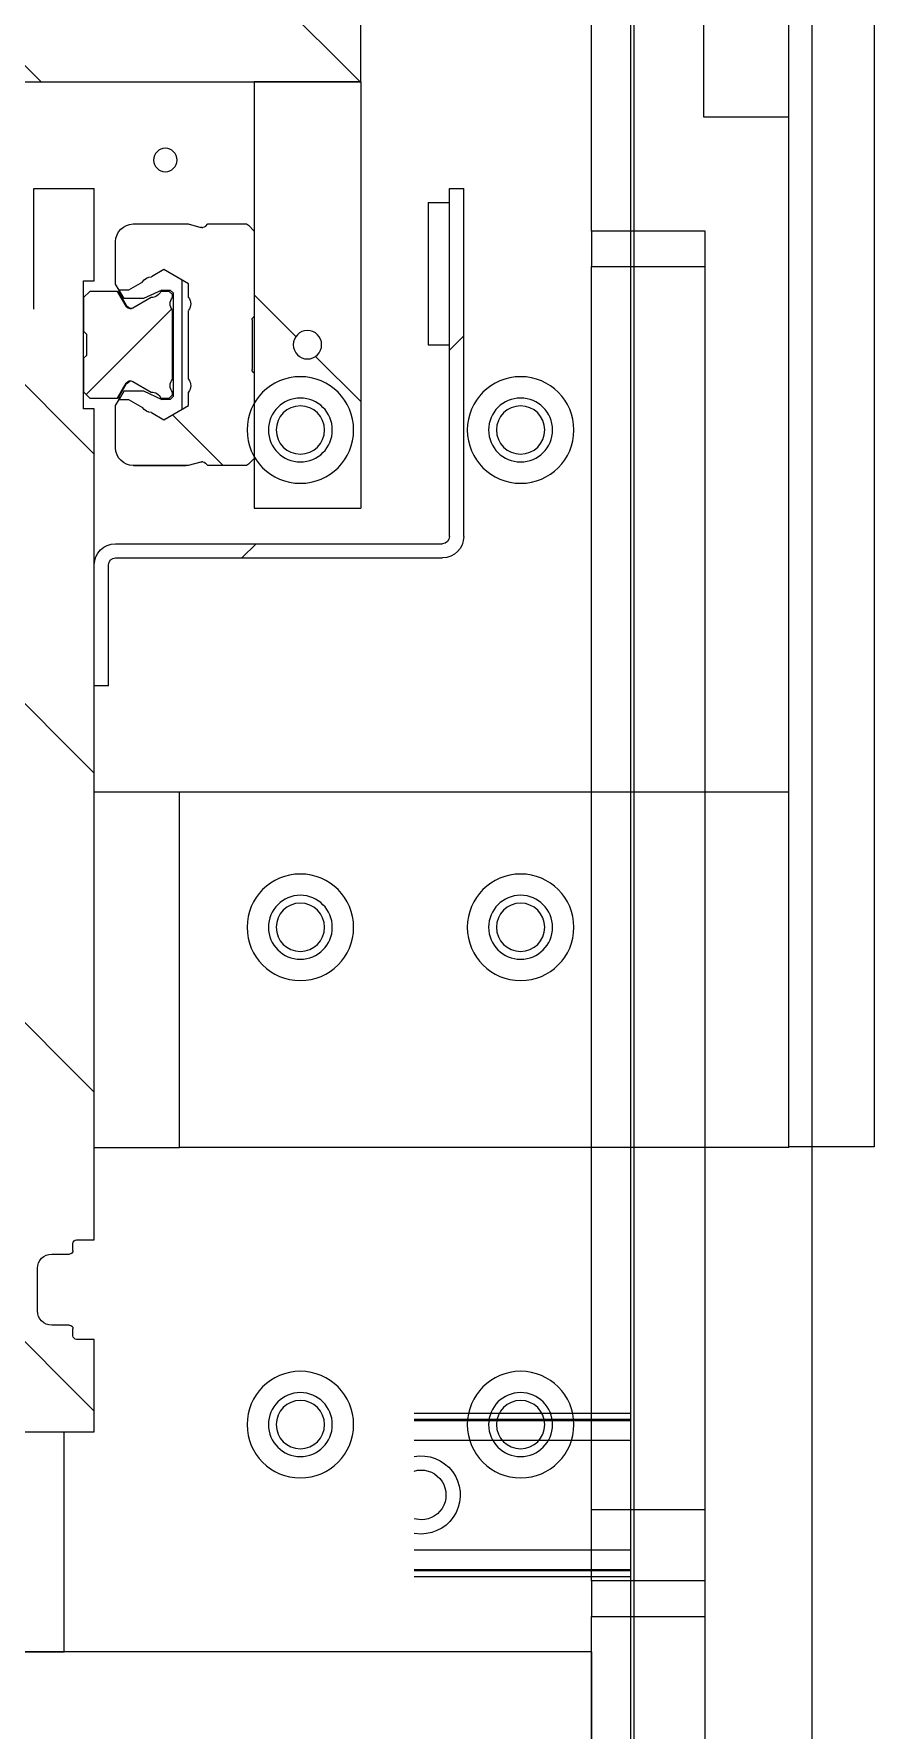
# Model space of a CAD drawing. Extents: x 500 to 100500, y -14500 to 21140.
# Drawn here: x 14139.2 to 14257.5, y -6745 to -6506.3 of the extents above; entities that cross this region are included whole.
import ezdxf

# ---------------------------------------------------------------- set-up
doc = ezdxf.new("R2010")
doc.units = 0
doc.linetypes.add('SLD-Solid', pattern=[0])
doc.layers.get('0').update_dxf_attribs({"linetype": 'CONTINUOUS'})
doc.layers.add('D', color=7, linetype='CONTINUOUS')
doc.layers.add('M06SMMF-001B', color=7, linetype='CONTINUOUS')
doc.layers.add('MODEL', color=7, linetype='SLD-Solid', lineweight=15)
pattern_1 = [(45, (62226.025, 1917.564), (-22.45064, 22.45064), [])]
pattern_2 = [(135, (-1040.06, -1164.264), (-22.45064, -22.45064), [])]

# ---------------------------------------------------------------- blocks, each defined once
blk = doc.blocks.new('KA$C91237a23')
at = {"layer": 'MODEL', "color": 4}
for p, q in [((10, -131.4), (10, 982.6)), ((10.5, -131.4), (10.5, 982.6)), ((16, 202.6), (16, 264.6)), ((16, 202.6), (16, 264.6)), ((0, 202.6), (16, 202.6)), ((0, 197.6), (0, 202.6)), ((0, 202.6), (16, 202.6)), ((0, 197.6), (0, 202.6)), ((16, 202.6), (16, 197.6)), ((16, 202.6), (16, 197.6)), ((0, 22.6), (0, 197.6)), ((16, 197.6), (0, 197.6)), ((0, 22.6), (0, 197.6)), ((16, 197.6), (0, 197.6)), ((16, 22.6), (16, 197.6)), ((16, 22.6), (16, 197.6)), ((41, 36.2), (10.5, 36.2)), ((41, 35.35), (10.5, 35.35)), ((41, 35.19), (10.5, 35.19)), ((41, 32.42), (10.5, 32.42)), ((0, 22.6), (16, 22.6)), ((0, 12.6), (0, 22.6)), ((0, 22.6), (16, 22.6)), ((0, 12.6), (0, 22.6)), ((16, 12.6), (16, 22.6)), ((16, 12.6), (16, 22.6)), ((40, 21.2), (41, 21.35)), ((40, 19.2), (41, 19.29)), ((41, 16.98), (10.5, 16.98)), ((0, 12.6), (16, 12.6)), ((0, 7.6), (0, 12.6)), ((0, 12.6), (16, 12.6)), ((0, 7.6), (0, 12.6)), ((41, 14.21), (10.5, 14.21)), ((41, 14.05), (10.5, 14.05)), ((41, 13.2), (10.5, 13.2)), ((16, 12.6), (16, 7.6)), ((16, 12.6), (16, 7.6)), ((16, 7.6), (0, 7.6)), ((0, -17.4), (0, 7.6)), ((16, 7.6), (0, 7.6)), ((0, -17.4), (0, 7.6)), ((16, -17.4), (16, 7.6)), ((16, -17.4), (16, 7.6)), ((16, 2.6), (236, 2.6)), ((16, 2.6), (16, -17.4)), ((16, 2.6), (236, 2.6)), ((16, 2.6), (16, -17.4))]:
    blk.add_line(p, q, dxfattribs=at)
for centre, radius in [((76, 212.6), 1.65), ((76, 212.6), 1.65), ((26, 174.6), 7.5), ((26, 174.6), 7.5), ((57, 174.6), 7.5), ((57, 174.6), 7.5), ((26, 174.6), 4.5), ((26, 174.6), 4.5), ((57, 174.6), 4.5), ((57, 174.6), 4.5), ((26, 174.6), 3.4), ((26, 174.6), 3.4), ((57, 174.6), 3.4), ((57, 174.6), 3.4), ((26, 104.6), 7.5), ((26, 104.6), 7.5), ((57, 104.6), 7.5), ((57, 104.6), 7.5), ((26, 104.6), 4.5), ((26, 104.6), 4.5), ((26, 104.6), 3.4), ((26, 104.6), 3.4), ((57, 104.6), 4.5), ((57, 104.6), 4.5), ((57, 104.6), 3.4), ((57, 104.6), 3.4), ((26, 34.6), 7.5), ((26, 34.6), 7.5), ((57, 34.6), 7.5), ((57, 34.6), 7.5), ((26, 34.6), 4.5), ((26, 34.6), 4.5), ((57, 34.6), 4.5), ((57, 34.6), 4.5), ((26, 34.6), 3.4), ((26, 34.6), 3.4), ((57, 34.6), 3.4), ((57, 34.6), 3.4)]:
    blk.add_circle(centre, radius, dxfattribs=at)
for radius, start in [(5.5, 79.5243), (3.5, 73.3985)]:
    blk.add_arc((40, 24.7), radius, start, 270, dxfattribs=at)
blk = doc.blocks.new('KA$Cfd49dd59')
at = {"linetype": 'Continuous', "lineweight": 18}
h = blk.add_hatch(dxfattribs=at)
h.set_pattern_fill('ANSI31', color=6, scale=10, style=0)
h.set_pattern_definition(pattern_1)
h.paths.add_polyline_path([(257.75, 232), (257.75, 247), (72.25, 247), (72.25, 232)], flags=0)
h = blk.add_hatch(dxfattribs=at)
h.set_pattern_fill('ANSI31', color=6, scale=10, style=0)
h.set_pattern_definition(pattern_1)
h.paths.add_polyline_path([(87.25, 232), (72.25, 232), (72.25, 172), (87.25, 172)], flags=0)
edge = h.paths.add_edge_path(flags=0)
edge.add_arc((79.75, 195), 2, 0, 360)
h = blk.add_hatch(dxfattribs=at)
h.set_pattern_fill('ANSI31', color=6, scale=10, style=0)
h.set_pattern_definition(pattern_1)
edge = h.paths.add_edge_path(flags=0)
edge.add_line((218.25, 165), (217.25, 165))
edge.add_line((217.25, 165), (217.25, 182))
edge.add_line((217.25, 182), (218.25, 182))
edge.add_line((218.25, 182), (218.25, 192))
edge.add_line((218.25, 192), (129.25, 192))
edge.add_line((129.25, 192), (129.25, 198))
edge.add_line((129.25, 198), (119.75, 198))
edge.add_line((119.75, 198), (119.75, 200))
edge.add_line((119.75, 200), (118.25, 200))
edge.add_line((118.25, 200), (118.25, 217))
edge.add_line((118.25, 217), (109.75, 217))
edge.add_line((109.75, 217), (109.75, 204))
edge.add_line((109.75, 204), (111.25, 204))
edge.add_line((111.25, 204), (111.25, 186))
edge.add_line((111.25, 186), (109.75, 186))
edge.add_line((109.75, 186), (109.75, 69))
edge.add_line((109.75, 69), (112.25, 69))
edge.add_arc((112.25, 68.5), 0.5, 0, 90, ccw=False)
edge.add_line((112.75, 68.5), (112.75, 67.5))
edge.add_arc((113.25, 67.5), 0.5, 180, 270)
edge.add_line((113.25, 67), (115.75, 67))
edge.add_arc((115.75, 65), 2, 0, 90, ccw=False)
edge.add_line((117.75, 65), (117.75, 59))
edge.add_arc((115.75, 59), 2, 270, 360, ccw=False)
edge.add_line((115.75, 57), (113.25, 57))
edge.add_arc((113.25, 56.5), 0.5, 90, 180)
edge.add_line((112.75, 56.5), (112.75, 55.5))
edge.add_arc((112.25, 55.5), 0.5, 270, 360, ccw=False)
edge.add_line((112.25, 55), (109.75, 55))
edge.add_line((109.75, 55), (109.75, 42))
edge.add_line((109.75, 42), (218.25, 42))
edge.add_line((218.25, 42), (218.25, 52))
edge.add_line((218.25, 52), (217.25, 52))
edge.add_line((217.25, 52), (217.25, 69))
edge.add_line((217.25, 69), (218.25, 69))
edge.add_line((218.25, 69), (218.25, 165))
edge = h.paths.add_edge_path(flags=0)
edge.add_line((194.36, 171.88), (173.76, 138.45))
edge.add_arc((165.25, 143.69), 10, 211.6331, 328.3669, ccw=False)
edge.add_line((156.74, 138.45), (136.14, 171.88))
edge.add_arc((140.4, 174.5), 5, 90, 211.6331, ccw=False)
edge.add_line((140.4, 179.5), (190.1, 179.5))
edge.add_arc((190.1, 174.5), 5, -31.6331, 90, ccw=False)
edge = h.paths.add_edge_path(flags=0)
edge.add_line((136.14, 62.12), (156.74, 95.55))
edge.add_arc((165.25, 90.31), 10, 31.6331, 148.3669, ccw=False)
edge.add_line((173.76, 95.55), (194.36, 62.12))
edge.add_arc((190.1, 59.5), 5, -90, 31.6331, ccw=False)
edge.add_line((190.1, 54.5), (140.4, 54.5))
edge.add_arc((140.4, 59.5), 5, 148.3669, 270, ccw=False)
edge = h.paths.add_edge_path(flags=0)
edge.add_line((194.49, 77.15), (176.41, 106.51))
edge.add_arc((193.44, 117), 20, 148.3669, 211.6331, ccw=False)
edge.add_line((176.41, 127.49), (194.49, 156.85))
edge.add_arc((198.75, 154.22), 5, 0, 148.3669, ccw=False)
edge.add_line((203.75, 154.22), (203.75, 79.78))
edge.add_arc((198.75, 79.78), 5, -148.3669, 0, ccw=False)
edge = h.paths.add_edge_path(flags=0)
edge.add_line((136.01, 156.85), (154.09, 127.49))
edge.add_arc((137.06, 117), 20, -31.6331, 31.6331, ccw=False)
edge.add_line((154.09, 106.51), (136.01, 77.15))
edge.add_arc((131.75, 79.78), 5, 180, 328.3669, ccw=False)
edge.add_line((126.75, 79.78), (126.75, 154.22))
edge.add_arc((131.75, 154.22), 5, 31.6331, 180, ccw=False)
at = {"layer": 'MODEL'}
h = blk.add_hatch(dxfattribs=at)
h.set_pattern_fill('ANSI31', color=2, scale=10, angle=90, style=0)
h.set_pattern_definition(pattern_2)
edge = h.paths.add_edge_path(flags=0)
edge.add_line((107.75, 164), (107.75, 147))
edge.add_line((107.75, 147), (109.75, 147))
edge.add_line((109.75, 147), (109.75, 164))
edge.add_arc((106.75, 164), 3, 0, 90)
edge.add_line((106.75, 167), (60.75, 167))
edge.add_arc((60.75, 168), 1, 180, 270, ccw=False)
edge.add_line((59.75, 168), (59.75, 217))
edge.add_line((59.75, 217), (57.75, 217))
edge.add_line((57.75, 217), (57.75, 168))
edge.add_arc((60.75, 168), 3, 180, 270)
edge.add_line((60.75, 165), (106.75, 165))
edge.add_arc((106.75, 164), 1, 0, 90, ccw=False)
h = blk.add_hatch(dxfattribs=at)
h.set_pattern_fill('ANSI31', color=2, scale=10, style=0)
h.set_pattern_definition([(45, (-1040.06, -1164.264), (-22.45064, 22.45064), [])])
edge = h.paths.add_edge_path(flags=0)
edge.add_line((106.75, 203.55), (106.75, 209.52))
edge.add_arc((104.26, 209.51), 2.49, 0.2276, 89.564)
edge.add_line((104.28, 212), (96.55, 212))
edge.add_line((96.55, 212), (94.75, 211.52))
edge.add_arc((94.62, 212), 0.501, 270.0083, 284.9917, ccw=False)
edge.add_line((94.62, 211.5), (94.46, 211.5))
edge.add_arc((94.46, 212), 0.5, 225, 270, ccw=False)
edge.add_line((94.1, 211.65), (93.75, 212))
edge.add_line((93.75, 212), (88.33, 212))
edge.add_line((88.33, 212), (88.06, 211.81))
edge.add_line((88.06, 211.81), (87.25, 211))
edge.add_line((87.25, 211), (87.25, 199))
edge.add_line((87.25, 199), (87.4, 198.85))
edge.add_arc((87.05, 198.49), 0.5, -0.0063, 44.9996, ccw=False)
edge.add_line((87.55, 198.49), (87.55, 191.51))
edge.add_arc((87.05, 191.51), 0.5, -44.9996, 0.0063, ccw=False)
edge.add_line((87.4, 191.15), (87.25, 191))
edge.add_line((87.25, 191), (87.25, 179))
edge.add_line((87.25, 179), (88.06, 178.19))
edge.add_line((88.06, 178.19), (88.33, 178))
edge.add_line((88.33, 178), (93.75, 178))
edge.add_line((93.75, 178), (94.1, 178.35))
edge.add_arc((94.46, 178), 0.5, 90, 135, ccw=False)
edge.add_line((94.46, 178.5), (94.62, 178.5))
edge.add_arc((94.62, 178), 0.501, 75.0083, 89.9917, ccw=False)
edge.add_line((94.75, 178.48), (96.55, 178))
edge.add_line((96.55, 178), (104.28, 178))
edge.add_arc((104.26, 180.49), 2.49, 270.436, 359.7724)
edge.add_line((106.75, 180.48), (106.75, 186.45))
edge.add_line((106.75, 186.45), (106.25, 187.31))
edge.add_line((106.25, 187.31), (104.94, 187.31))
edge.add_line((104.94, 187.31), (102.96, 186.17))
edge.add_arc((101.71, 186.89), 1.45, 270, 330, ccw=False)
edge.add_line((101.71, 185.44), (99.96, 184.43))
edge.add_line((99.96, 184.43), (96.49, 186.43))
edge.add_line((96.49, 186.43), (96.49, 188.33))
edge.add_arc((97.62, 189.24), 1.45, 141.0671, 218.9329, ccw=False)
edge.add_line((96.49, 190.16), (96.49, 199.84))
edge.add_arc((97.62, 200.76), 1.45, 141.0671, 218.9329, ccw=False)
edge.add_line((96.49, 201.67), (96.49, 203.57))
edge.add_line((96.49, 203.57), (99.96, 205.57))
edge.add_line((99.96, 205.57), (101.7, 204.56))
edge.add_arc((101.7, 203.11), 1.45, 30, 90, ccw=False)
edge.add_line((102.96, 203.83), (104.94, 202.69))
edge.add_line((104.94, 202.69), (106.25, 202.69))
edge.add_line((106.25, 202.69), (106.75, 203.55))
h = blk.add_hatch(dxfattribs=at)
h.set_pattern_fill('ANSI31', color=2, scale=10, angle=90, style=0)
h.set_pattern_definition(pattern_2)
edge = h.paths.add_edge_path(flags=0)
edge.add_arc((101.7, 186.89), 1.45, 88.9925, 155.2527, ccw=False)
edge.add_line((101.73, 188.34), (104.32, 189.84))
edge.add_arc((104.67, 189.23), 0.7, 30.0011, 119.9978, ccw=False)
edge.add_line((105.28, 189.58), (106.48, 187.5))
edge.add_line((106.48, 187.5), (110.4, 187.5))
edge.add_line((110.4, 187.5), (111.25, 188.35))
edge.add_line((111.25, 188.35), (111.25, 193.1))
edge.add_line((111.25, 193.1), (110.85, 193.5))
edge.add_line((110.85, 193.5), (110.85, 196.5))
edge.add_line((110.85, 196.5), (111.25, 196.9))
edge.add_line((111.25, 196.9), (111.25, 201.65))
edge.add_line((111.25, 201.65), (110.4, 202.5))
edge.add_line((110.4, 202.5), (106.48, 202.5))
edge.add_line((106.48, 202.5), (105.28, 200.42))
edge.add_arc((104.67, 200.77), 0.7, 240.0031, 330.0042, ccw=False)
edge.add_line((104.32, 200.16), (101.73, 201.66))
edge.add_arc((101.7, 203.11), 1.45, 204.7553, 270.9966, ccw=False)
edge.add_line((100.39, 202.5), (99.2, 202.5))
edge.add_line((99.2, 202.5), (98.75, 202.05))
edge.add_line((98.75, 202.05), (98.75, 201.67))
edge.add_arc((97.62, 200.76), 1.45, -38.9329, 38.9329, ccw=False)
edge.add_line((98.75, 199.84), (98.75, 190.16))
edge.add_arc((97.62, 189.24), 1.45, -38.9284, 38.9284, ccw=False)
edge.add_line((98.75, 188.33), (98.75, 187.95))
edge.add_line((98.75, 187.95), (99.2, 187.5))
edge.add_line((99.2, 187.5), (100.39, 187.5))
at = {"layer": 'MODEL', "color": 2}
for p, q in [((0, 289.1), (0, 82.1)), ((12, 82.1), (12, 289.1)), ((12, 227.1), (12, 277.1)), ((24, 277.1), (24, 227.1)), ((72.25, 232), (72.25, 247)), ((72.25, 232), (87.25, 232)), ((72.25, 232), (72.25, 172)), ((257.75, 232), (72.25, 232)), ((87.25, 232), (87.25, 172)), ((24, 227.1), (12, 227.1)), ((57.75, 168), (57.75, 217)), ((59.75, 217), (57.75, 217)), ((59.75, 168), (59.75, 217)), ((62.75, 215), (59.75, 215)), ((62.75, 215), (62.75, 195)), ((109.75, 204), (109.75, 217)), ((118.25, 217), (109.75, 217)), ((118.25, 200), (118.25, 217)), ((88.06, 211.81), (87.25, 211)), ((87.25, 211), (87.25, 199)), ((88.33, 212), (88.06, 211.81)), ((93.75, 212), (88.33, 212)), ((94.1, 211.65), (93.75, 212)), ((94.62, 211.5), (94.46, 211.5)), ((96.55, 212), (94.75, 211.52)), ((104.28, 212), (96.55, 212)), ((96.85, 212), (96.85, 212)), ((104.25, 212), (96.85, 212)), ((106.75, 203.55), (106.75, 209.52)), ((96.49, 203.57), (99.96, 205.57)), ((99.96, 205.57), (101.7, 204.56)), ((96.49, 201.67), (96.49, 203.57)), ((97.4, 185.91), (97.4, 204.09)), ((102.96, 203.83), (104.94, 202.69)), ((106.25, 202.69), (106.75, 203.55)), ((111.25, 204), (109.75, 204)), ((111.25, 186), (111.25, 204)), ((99.06, 202.7), (98.6, 202.24)), ((98.6, 187.77), (98.6, 202.24)), ((98.75, 202.05), (99.2, 202.5)), ((98.75, 201.67), (98.75, 202.05)), ((100.26, 202.7), (99.06, 202.7)), ((99.2, 202.5), (100.39, 202.5)), ((100.26, 202.7), (102.83, 201.5)), ((101.73, 201.66), (104.32, 200.16)), ((102.83, 201.5), (105.56, 201.5)), ((104.94, 202.69), (106.25, 202.69)), ((105.25, 200.57), (106.25, 202.3)), ((106.25, 202.3), (105.25, 200.57)), ((105.28, 200.42), (106.48, 202.5)), ((105.56, 201.5), (106.25, 202.69)), ((106.25, 202.3), (106.25, 202.69)), ((106.25, 202.3), (106.25, 202.3)), ((106.48, 202.5), (110.4, 202.5)), ((110.4, 202.5), (111.25, 201.65)), ((111.25, 201.65), (111.25, 196.9)), ((87.25, 199), (87.4, 198.85)), ((87.55, 198.49), (87.55, 191.51)), ((96.49, 190.16), (96.49, 199.84)), ((98.75, 190.16), (98.75, 199.84)), ((111.25, 196.9), (110.85, 196.5)), ((110.85, 196.5), (110.85, 193.5)), ((62.75, 195), (59.75, 195)), ((110.85, 193.5), (111.25, 193.1)), ((87.4, 191.15), (87.25, 191)), ((111.25, 193.1), (111.25, 188.35)), ((87.25, 191), (87.25, 179)), ((104.32, 189.84), (101.73, 188.34)), ((106.25, 187.7), (105.25, 189.43)), ((106.48, 187.5), (105.28, 189.58)), ((96.49, 186.43), (96.49, 188.33)), ((99.96, 184.43), (96.49, 186.43)), ((98.6, 187.77), (99.06, 187.3)), ((98.75, 187.95), (98.75, 188.33)), ((99.2, 187.5), (98.75, 187.95)), ((99.06, 187.3), (100.26, 187.3)), ((100.39, 187.5), (99.2, 187.5)), ((102.83, 188.5), (100.26, 187.3)), ((105.56, 188.5), (102.83, 188.5)), ((104.94, 187.31), (102.96, 186.17)), ((106.25, 187.31), (104.94, 187.31)), ((105.56, 188.5), (106.25, 187.31)), ((106.25, 187.31), (106.25, 187.7)), ((106.75, 186.45), (106.25, 187.31)), ((110.4, 187.5), (106.48, 187.5)), ((106.75, 180.48), (106.75, 186.45)), ((111.25, 188.35), (110.4, 187.5)), ((101.7, 185.44), (99.96, 184.43)), ((109.75, 186), (111.25, 186)), ((109.75, 69), (109.75, 186)), ((87.25, 179), (88.06, 178.19)), ((88.06, 178.19), (88.33, 178)), ((88.33, 178), (93.75, 178)), ((93.75, 178), (94.1, 178.35)), ((94.46, 178.5), (94.62, 178.5)), ((94.75, 178.48), (96.55, 178)), ((96.55, 178), (104.28, 178)), ((104.25, 178), (96.85, 178)), ((96.85, 178), (96.85, 178)), ((87.25, 172), (72.25, 172)), ((106.75, 167), (60.75, 167)), ((106.75, 165), (60.75, 165)), ((107.75, 147), (107.75, 164)), ((109.75, 147), (109.75, 164)), ((107.75, 147), (109.75, 147)), ((12, 132), (97.75, 132)), ((97.75, 132), (109.75, 132)), ((97.75, 82), (97.75, 132)), ((0, 82.1), (12, 82.1)), ((12, 82), (12, 82.1)), ((12, 82), (97.75, 82)), ((109.75, 82), (97.75, 82)), ((112.25, 69), (109.75, 69)), ((112.75, 67.5), (112.75, 68.5)), ((115.75, 67), (113.25, 67)), ((117.75, 59), (117.75, 65)), ((109.75, 55), (112.25, 55)), ((109.75, 42), (109.75, 55)), ((112.75, 55.5), (112.75, 56.5)), ((113.25, 57), (115.75, 57)), ((218.25, 42), (109.75, 42)), ((114, 11), (114, 42)), ((206.25, 11), (114, 11))]:
    blk.add_line(p, q, dxfattribs=at)
blk.add_circle((79.75, 195), 2, dxfattribs=at)
for centre, radius, start, end in [((94.46, 212), 0.5, 225, 270), ((94.62, 212), 0.501, 270.0083, 284.9917), ((104.26, 209.51), 2.49, 0.2276, 89.564), ((101.7, 203.11), 1.45, 30, 90), ((97.62, 200.76), 1.45, 141.0671, 218.9329), ((97.62, 200.76), 1.45, 321.0671, 38.9329), ((101.7, 203.11), 1.45, 204.7553, 270.9966), ((104.38, 201.07), 1, 278.8462, 330.0001), ((104.38, 201.07), 1, 278.8775, 330.0001), ((87.05, 198.49), 0.5, 359.9937, 44.9996), ((104.67, 200.77), 0.7, 240.0031, 330.0042), ((87.05, 191.51), 0.5, 315.0004, 0.0063), ((97.62, 189.24), 1.45, 141.0671, 218.9329), ((97.62, 189.24), 1.45, 321.0716, 38.9284), ((104.67, 189.23), 0.7, 30.0011, 119.9978), ((104.38, 188.93), 1, 29.9999, 81.1407), ((101.7, 186.89), 1.45, 88.9925, 155.2527), ((101.7, 186.89), 1.45, 270, 330), ((104.26, 180.49), 2.49, 270.436, 359.7724), ((94.46, 178), 0.5, 90, 135), ((94.62, 178), 0.501, 75.0083, 89.9917), ((60.75, 168), 3, 180, 270), ((60.75, 168), 1, 180, 270), ((106.75, 164), 3, 0, 90), ((106.75, 164), 1, 0, 90), ((112.25, 68.5), 0.5, 0, 90), ((113.25, 67.5), 0.5, 180, 270), ((115.75, 65), 2, 0, 90), ((115.75, 59), 2, 270, 0), ((112.25, 55.5), 0.5, 270, 0), ((113.25, 56.5), 0.5, 90, 180)]:
    blk.add_arc(centre, radius, start, end, dxfattribs=at)

msp = doc.modelspace()

# ---------------------------------------------------------------- linework, layer by layer
at = {"color": 2, "elevation": -129.06}
msp.add_lwpolyline([(14248.71, -6829.04), (13848.71, -6829.04), (13848.71, -5249.04), (14248.71, -5249.04)], close=True, dxfattribs=at)

# ---------------------------------------------------------------- block references
at = {"layer": 'D', "color": 0, "xscale": -1, "rotation": 359.9999996541817}
msp.add_blockref('KA$Cfd49dd59', (14257.46, -6745.04, -79.04), dxfattribs=at)
at = {"layer": 'M06SMMF-001B', "xscale": -1}
msp.add_blockref('KA$C91237a23', (14233.71, -6736.64, -79.04), dxfattribs=at)

doc.saveas('drawing.dxf')
